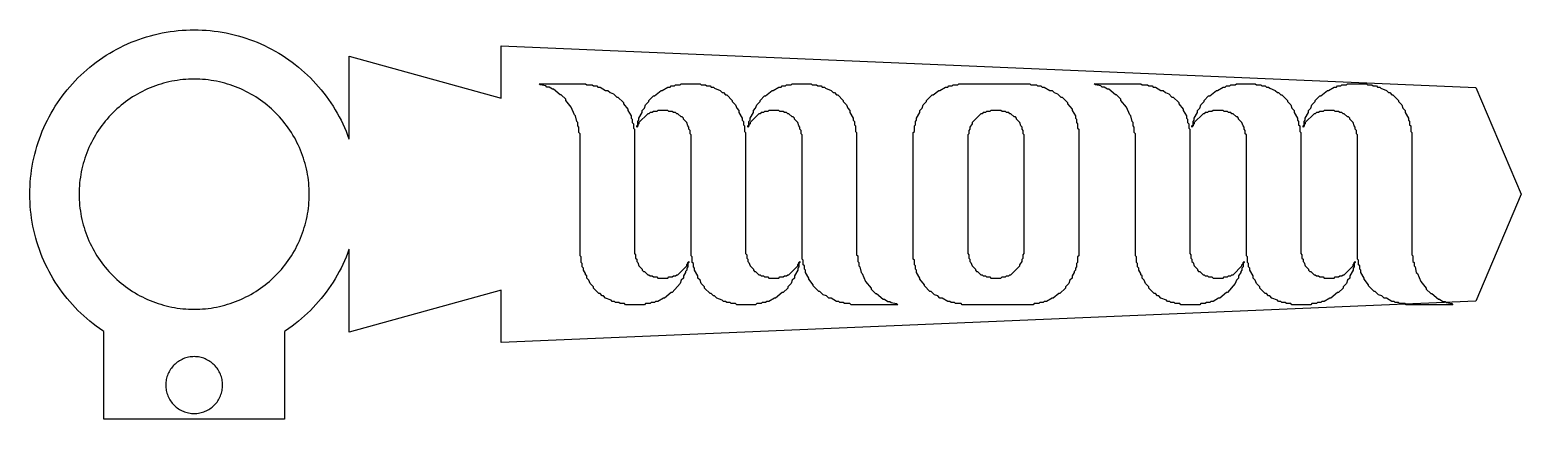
# Model space of a CAD drawing. Header units: millimetres. Extents: x -8.7 to 70, y -11.9 to 8.7.
import ezdxf

# ---------------------------------------------------------------- set-up
doc = ezdxf.new("R2010")
doc.units = ezdxf.units.MM
doc.layers.add('BLADE', color=7, linetype='Continuous')
doc.layers.add('NAME', color=1, linetype='Continuous')

msp = doc.modelspace()

# ---------------------------------------------------------------- linework, layer by layer
at = {"layer": 'BLADE'}
for points in [[(-4.82, -7.213), (-4.995, -7.093), (-5.168, -6.968), (-5.337, -6.839), (-5.503, -6.706), (-5.666, -6.569), (-5.826, -6.428), (-5.982, -6.283), (-6.134, -6.134), (-6.283, -5.982), (-6.428, -5.826), (-6.569, -5.666), (-6.706, -5.503), (-6.839, -5.337), (-6.968, -5.168), (-7.093, -4.995), (-7.213, -4.82), (-7.329, -4.641), (-7.441, -4.46), (-7.548, -4.276), (-7.651, -4.089), (-7.749, -3.9), (-7.842, -3.709), (-7.931, -3.515), (-8.015, -3.32), (-8.094, -3.122), (-8.168, -2.923), (-8.237, -2.721), (-8.301, -2.518), (-8.361, -2.314), (-8.415, -2.108), (-8.464, -1.901), (-8.508, -1.692), (-8.547, -1.483), (-8.581, -1.273), (-8.61, -1.062), (-8.633, -0.85), (-8.651, -0.638), (-8.665, -0.426), (-8.672, -0.213), (-8.675, 0), (-8.672, 0.213), (-8.665, 0.426), (-8.651, 0.638), (-8.633, 0.85), (-8.61, 1.062), (-8.581, 1.273), (-8.547, 1.483), (-8.508, 1.692), (-8.464, 1.901), (-8.415, 2.108), (-8.361, 2.314), (-8.301, 2.518), (-8.237, 2.721), (-8.168, 2.923), (-8.094, 3.122), (-8.015, 3.32), (-7.931, 3.515), (-7.842, 3.709), (-7.749, 3.9), (-7.651, 4.089), (-7.548, 4.276), (-7.441, 4.46), (-7.329, 4.641), (-7.213, 4.82), (-7.093, 4.995), (-6.968, 5.168), (-6.839, 5.337), (-6.706, 5.503), (-6.569, 5.666), (-6.428, 5.826), (-6.283, 5.982), (-6.134, 6.134), (-5.982, 6.283), (-5.826, 6.428), (-5.666, 6.569), (-5.503, 6.706), (-5.337, 6.839), (-5.168, 6.968), (-4.995, 7.093), (-4.82, 7.213), (-4.641, 7.329), (-4.46, 7.441), (-4.276, 7.548), (-4.089, 7.651), (-3.9, 7.749), (-3.709, 7.842), (-3.515, 7.931), (-3.32, 8.015), (-3.122, 8.094), (-2.923, 8.168), (-2.721, 8.237), (-2.518, 8.301), (-2.314, 8.361), (-2.108, 8.415), (-1.901, 8.464), (-1.692, 8.508), (-1.483, 8.547), (-1.273, 8.581), (-1.062, 8.61), (-0.85, 8.633), (-0.638, 8.651), (-0.426, 8.665), (-0.213, 8.672), (0, 8.675), (0.213, 8.672), (0.426, 8.665), (0.638, 8.651), (0.85, 8.633), (1.062, 8.61), (1.273, 8.581), (1.483, 8.547), (1.692, 8.508), (1.901, 8.464), (2.108, 8.415), (2.314, 8.361), (2.518, 8.301), (2.721, 8.237), (2.923, 8.168), (3.122, 8.094), (3.32, 8.015), (3.515, 7.931), (3.709, 7.842), (3.9, 7.749), (4.089, 7.651), (4.276, 7.548), (4.46, 7.441), (4.641, 7.329), (4.82, 7.213), (4.995, 7.093), (5.168, 6.968), (5.337, 6.839), (5.503, 6.706), (5.666, 6.569), (5.826, 6.428), (5.982, 6.283), (6.134, 6.134), (6.283, 5.982), (6.428, 5.826), (6.569, 5.666), (6.706, 5.503), (6.839, 5.337), (6.968, 5.168), (7.093, 4.995), (7.213, 4.82), (7.329, 4.641), (7.441, 4.46), (7.548, 4.276), (7.651, 4.089), (7.749, 3.9), (7.842, 3.709), (7.931, 3.515), (8.015, 3.32), (8.094, 3.122), (8.168, 2.923), (8.175, 2.902), (8.175, 7.287), (16.2, 5.065), (16.2, 7.832), (67.639, 5.639), (70.039, 0), (67.639, -5.639), (16.2, -7.832), (16.2, -5.065), (8.175, -7.287), (8.175, -2.902), (8.168, -2.923), (8.094, -3.122), (8.015, -3.32), (7.931, -3.515), (7.842, -3.709), (7.749, -3.9), (7.651, -4.089), (7.548, -4.276), (7.441, -4.46), (7.329, -4.641), (7.213, -4.82), (7.093, -4.995), (6.968, -5.168), (6.839, -5.337), (6.706, -5.503), (6.569, -5.666), (6.428, -5.826), (6.283, -5.982), (6.134, -6.134), (5.982, -6.283), (5.826, -6.428), (5.666, -6.569), (5.503, -6.706), (5.337, -6.839), (5.168, -6.968), (4.995, -7.093), (4.82, -7.213), (4.771, -7.244), (4.771, -11.875), (-4.771, -11.875), (-4.771, -7.244), (-4.82, -7.213)], [(6.068, 0.298), (6.059, 0.447), (6.046, 0.595), (6.029, 0.744), (6.009, 0.891), (5.986, 1.039), (5.958, 1.185), (5.927, 1.331), (5.893, 1.476), (5.855, 1.62), (5.813, 1.763), (5.768, 1.906), (5.72, 2.047), (5.668, 2.186), (5.613, 2.325), (5.554, 2.462), (5.492, 2.597), (5.426, 2.731), (5.358, 2.864), (5.286, 2.994), (5.211, 3.123), (5.132, 3.25), (5.051, 3.375), (4.967, 3.498), (4.879, 3.619), (4.789, 3.738), (4.696, 3.854), (4.6, 3.968), (4.501, 4.08), (4.4, 4.189), (4.296, 4.296), (4.189, 4.4), (4.08, 4.501), (3.968, 4.6), (3.854, 4.696), (3.738, 4.789), (3.619, 4.879), (3.498, 4.967), (3.375, 5.051), (3.25, 5.132), (3.123, 5.211), (2.994, 5.286), (2.864, 5.358), (2.731, 5.426), (2.597, 5.492), (2.462, 5.554), (2.325, 5.613), (2.186, 5.668), (2.047, 5.72), (1.906, 5.768), (1.763, 5.813), (1.62, 5.855), (1.476, 5.893), (1.331, 5.927), (1.185, 5.958), (1.039, 5.986), (0.891, 6.009), (0.744, 6.029), (0.595, 6.046), (0.447, 6.059), (0.298, 6.068), (0.149, 6.073), (0, 6.075), (-0.149, 6.073), (-0.298, 6.068), (-0.447, 6.059), (-0.595, 6.046), (-0.744, 6.029), (-0.891, 6.009), (-1.039, 5.986), (-1.185, 5.958), (-1.331, 5.927), (-1.476, 5.893), (-1.62, 5.855), (-1.763, 5.813), (-1.906, 5.768), (-2.047, 5.72), (-2.186, 5.668), (-2.325, 5.613), (-2.462, 5.554), (-2.597, 5.492), (-2.731, 5.426), (-2.864, 5.358), (-2.994, 5.286), (-3.123, 5.211), (-3.25, 5.132), (-3.375, 5.051), (-3.498, 4.967), (-3.619, 4.879), (-3.738, 4.789), (-3.854, 4.696), (-3.968, 4.6), (-4.08, 4.501), (-4.189, 4.4), (-4.296, 4.296), (-4.4, 4.189), (-4.501, 4.08), (-4.6, 3.968), (-4.696, 3.854), (-4.789, 3.738), (-4.879, 3.619), (-4.967, 3.498), (-5.051, 3.375), (-5.132, 3.25), (-5.211, 3.123), (-5.286, 2.994), (-5.358, 2.864), (-5.426, 2.731), (-5.492, 2.597), (-5.554, 2.462), (-5.613, 2.325), (-5.668, 2.186), (-5.72, 2.047), (-5.768, 1.906), (-5.813, 1.763), (-5.855, 1.62), (-5.893, 1.476), (-5.927, 1.331), (-5.958, 1.185), (-5.986, 1.039), (-6.009, 0.891), (-6.029, 0.744), (-6.046, 0.595), (-6.059, 0.447), (-6.068, 0.298), (-6.073, 0.149), (-6.075, 0), (-6.073, -0.149), (-6.068, -0.298), (-6.059, -0.447), (-6.046, -0.595), (-6.029, -0.744), (-6.009, -0.891), (-5.986, -1.039), (-5.958, -1.185), (-5.927, -1.331), (-5.893, -1.476), (-5.855, -1.62), (-5.813, -1.763), (-5.768, -1.906), (-5.72, -2.047), (-5.668, -2.186), (-5.613, -2.325), (-5.554, -2.462), (-5.492, -2.597), (-5.426, -2.731), (-5.358, -2.864), (-5.286, -2.994), (-5.211, -3.123), (-5.132, -3.25), (-5.051, -3.375), (-4.967, -3.498), (-4.879, -3.619), (-4.789, -3.738), (-4.696, -3.854), (-4.6, -3.968), (-4.501, -4.08), (-4.4, -4.189), (-4.296, -4.296), (-4.189, -4.4), (-4.08, -4.501), (-3.968, -4.6), (-3.854, -4.696), (-3.738, -4.789), (-3.619, -4.879), (-3.498, -4.967), (-3.375, -5.051), (-3.25, -5.132), (-3.123, -5.211), (-2.994, -5.286), (-2.864, -5.358), (-2.731, -5.426), (-2.597, -5.492), (-2.462, -5.554), (-2.325, -5.613), (-2.186, -5.668), (-2.047, -5.72), (-1.906, -5.768), (-1.763, -5.813), (-1.62, -5.855), (-1.476, -5.893), (-1.331, -5.927), (-1.185, -5.958), (-1.039, -5.986), (-0.891, -6.009), (-0.744, -6.029), (-0.595, -6.046), (-0.447, -6.059), (-0.298, -6.068), (-0.149, -6.073), (0, -6.075), (0.149, -6.073), (0.298, -6.068), (0.447, -6.059), (0.595, -6.046), (0.744, -6.029), (0.891, -6.009), (1.039, -5.986), (1.185, -5.958), (1.331, -5.927), (1.476, -5.893), (1.62, -5.855), (1.763, -5.813), (1.906, -5.768), (2.047, -5.72), (2.186, -5.668), (2.325, -5.613), (2.462, -5.554), (2.597, -5.492), (2.731, -5.426), (2.864, -5.358), (2.994, -5.286), (3.123, -5.211), (3.25, -5.132), (3.375, -5.051), (3.498, -4.967), (3.619, -4.879), (3.738, -4.789), (3.854, -4.696), (3.968, -4.6), (4.08, -4.501), (4.189, -4.4), (4.296, -4.296), (4.4, -4.189), (4.501, -4.08), (4.6, -3.968), (4.696, -3.854), (4.789, -3.738), (4.879, -3.619), (4.967, -3.498), (5.051, -3.375), (5.132, -3.25), (5.211, -3.123), (5.286, -2.994), (5.358, -2.864), (5.426, -2.731), (5.492, -2.597), (5.554, -2.462), (5.613, -2.325), (5.668, -2.186), (5.72, -2.047), (5.768, -1.906), (5.813, -1.763), (5.855, -1.62), (5.893, -1.476), (5.927, -1.331), (5.958, -1.185), (5.986, -1.039), (6.009, -0.891), (6.029, -0.744), (6.046, -0.595), (6.059, -0.447), (6.068, -0.298), (6.073, -0.149), (6.075, 0), (6.073, 0.149), (6.068, 0.298)], [(1.498, -10.001), (1.493, -9.928), (1.484, -9.855), (1.471, -9.782), (1.455, -9.711), (1.435, -9.64), (1.412, -9.57), (1.386, -9.501), (1.356, -9.434), (1.323, -9.368), (1.287, -9.304), (1.247, -9.242), (1.205, -9.181), (1.16, -9.123), (1.111, -9.068), (1.061, -9.014), (1.007, -8.964), (0.952, -8.915), (0.894, -8.87), (0.833, -8.828), (0.771, -8.788), (0.707, -8.752), (0.641, -8.719), (0.574, -8.689), (0.505, -8.663), (0.435, -8.64), (0.364, -8.62), (0.293, -8.604), (0.22, -8.591), (0.147, -8.582), (0.074, -8.577), (0, -8.575), (-0.074, -8.577), (-0.147, -8.582), (-0.22, -8.591), (-0.293, -8.604), (-0.364, -8.62), (-0.435, -8.64), (-0.505, -8.663), (-0.574, -8.689), (-0.641, -8.719), (-0.707, -8.752), (-0.771, -8.788), (-0.833, -8.828), (-0.894, -8.87), (-0.952, -8.915), (-1.007, -8.964), (-1.061, -9.014), (-1.111, -9.068), (-1.16, -9.123), (-1.205, -9.181), (-1.247, -9.242), (-1.287, -9.304), (-1.323, -9.368), (-1.356, -9.434), (-1.386, -9.501), (-1.412, -9.57), (-1.435, -9.64), (-1.455, -9.711), (-1.471, -9.782), (-1.484, -9.855), (-1.493, -9.928), (-1.498, -10.001), (-1.5, -10.075), (-1.498, -10.149), (-1.493, -10.222), (-1.484, -10.295), (-1.471, -10.368), (-1.455, -10.439), (-1.435, -10.51), (-1.412, -10.58), (-1.386, -10.649), (-1.356, -10.716), (-1.323, -10.782), (-1.287, -10.846), (-1.247, -10.908), (-1.205, -10.969), (-1.16, -11.027), (-1.111, -11.082), (-1.061, -11.136), (-1.007, -11.186), (-0.952, -11.235), (-0.894, -11.28), (-0.833, -11.322), (-0.771, -11.362), (-0.707, -11.398), (-0.641, -11.431), (-0.574, -11.461), (-0.505, -11.487), (-0.435, -11.51), (-0.364, -11.53), (-0.293, -11.546), (-0.22, -11.559), (-0.147, -11.568), (-0.074, -11.573), (0, -11.575), (0.074, -11.573), (0.147, -11.568), (0.22, -11.559), (0.293, -11.546), (0.364, -11.53), (0.435, -11.51), (0.505, -11.487), (0.574, -11.461), (0.641, -11.431), (0.707, -11.398), (0.771, -11.362), (0.833, -11.322), (0.894, -11.28), (0.952, -11.235), (1.007, -11.186), (1.061, -11.136), (1.111, -11.082), (1.16, -11.027), (1.205, -10.969), (1.247, -10.908), (1.287, -10.846), (1.323, -10.782), (1.356, -10.716), (1.386, -10.649), (1.412, -10.58), (1.435, -10.51), (1.455, -10.439), (1.471, -10.368), (1.484, -10.295), (1.493, -10.222), (1.498, -10.149), (1.5, -10.075), (1.498, -10.001)]]:
    msp.add_lwpolyline(points, close=True, dxfattribs=at)
at = {"layer": 'NAME'}
for points in [[(18.2, 5.832), (20.662, 5.832), (20.72, 5.773), (21.013, 5.773), (21.072, 5.715), (21.248, 5.715), (21.306, 5.656), (21.424, 5.656), (21.717, 5.48), (21.834, 5.48), (21.951, 5.363), (22.127, 5.304), (22.303, 5.129), (22.362, 5.129), (22.655, 4.836), (22.655, 4.777), (22.889, 4.484), (22.889, 4.425), (23.065, 4.132), (23.065, 4.015), (23.123, 3.956), (23.123, 3.781), (23.182, 3.722), (23.182, 3.487), (23.241, 3.429), (23.241, -3.136), (23.299, -3.194), (23.299, -3.37), (23.358, -3.429), (23.358, -3.546), (23.417, -3.605), (23.475, -3.781), (23.651, -3.956), (23.651, -4.015), (23.71, -4.074), (23.768, -4.074), (23.944, -4.249), (24.003, -4.249), (24.061, -4.308), (24.179, -4.308), (24.237, -4.367), (24.413, -4.367), (24.472, -4.425), (24.999, -4.425), (25.058, -4.367), (25.234, -4.367), (25.292, -4.308), (25.409, -4.308), (25.468, -4.249), (25.527, -4.249), (25.996, -3.781), (25.996, -3.722), (26.054, -3.663), (26.054, -3.839), (25.996, -3.898), (25.996, -4.015), (25.937, -4.074), (25.937, -4.132), (25.82, -4.308), (25.82, -4.425), (25.702, -4.543), (25.644, -4.718), (25.234, -5.187), (25.175, -5.187), (24.823, -5.48), (24.765, -5.48), (24.472, -5.656), (24.354, -5.656), (24.296, -5.715), (24.12, -5.715), (24.061, -5.773), (23.827, -5.773), (23.768, -5.832), (22.772, -5.832), (22.713, -5.773), (22.479, -5.773), (22.42, -5.715), (22.244, -5.715), (22.186, -5.656), (22.068, -5.656), (22.01, -5.598), (21.717, -5.48), (21.6, -5.363), (21.541, -5.363), (21.424, -5.246), (21.365, -5.246), (21.072, -4.953), (21.072, -4.894), (20.896, -4.718), (20.838, -4.543), (20.72, -4.425), (20.72, -4.308), (20.662, -4.249), (20.662, -4.191), (20.545, -4.015), (20.545, -3.898), (20.486, -3.839), (20.486, -3.663), (20.427, -3.605), (20.427, -3.312), (20.369, -3.253), (20.369, 3.194), (20.31, 3.253), (20.31, 3.546), (20.251, 3.605), (20.251, 3.781), (20.193, 3.839), (20.134, 4.132), (20.076, 4.191), (19.9, 4.601), (19.607, 4.953), (19.607, 5.011), (19.372, 5.246), (19.314, 5.246), (18.962, 5.539), (18.903, 5.539), (18.728, 5.656), (18.61, 5.656), (18.552, 5.715), (18.259, 5.773), (18.2, 5.832)], [(23.475, 3.898), (23.475, 4.015), (23.651, 4.308), (23.651, 4.425), (23.768, 4.543), (23.827, 4.718), (24.003, 4.894), (24.003, 4.953), (24.237, 5.187), (24.296, 5.187), (24.647, 5.48), (24.706, 5.48), (24.999, 5.656), (25.116, 5.656), (25.175, 5.715), (25.351, 5.715), (25.409, 5.773), (25.644, 5.773), (25.702, 5.832), (26.699, 5.832), (26.757, 5.773), (26.992, 5.773), (27.051, 5.715), (27.226, 5.715), (27.285, 5.656), (27.402, 5.656), (27.461, 5.598), (27.754, 5.48), (27.871, 5.363), (27.93, 5.363), (28.047, 5.246), (28.106, 5.246), (28.399, 4.953), (28.399, 4.894), (28.575, 4.718), (28.633, 4.543), (28.75, 4.425), (28.75, 4.308), (28.926, 4.015), (28.926, 3.898), (28.985, 3.839), (28.985, 3.663), (29.043, 3.605), (29.043, 3.312), (29.102, 3.253), (29.102, -3.136), (29.161, -3.194), (29.161, -3.37), (29.219, -3.429), (29.219, -3.546), (29.278, -3.605), (29.336, -3.781), (29.512, -3.956), (29.512, -4.015), (29.571, -4.074), (29.63, -4.074), (29.805, -4.249), (29.864, -4.249), (29.923, -4.308), (30.04, -4.308), (30.098, -4.367), (30.274, -4.367), (30.333, -4.425), (30.86, -4.425), (30.919, -4.367), (31.095, -4.367), (31.153, -4.308), (31.271, -4.308), (31.329, -4.249), (31.388, -4.249), (31.857, -3.781), (31.857, -3.722), (31.915, -3.663), (31.915, -3.839), (31.857, -3.898), (31.857, -4.015), (31.681, -4.308), (31.681, -4.425), (31.564, -4.543), (31.505, -4.718), (31.329, -4.894), (31.329, -4.953), (31.095, -5.187), (31.036, -5.187), (30.685, -5.48), (30.626, -5.48), (30.333, -5.656), (30.216, -5.656), (30.157, -5.715), (29.981, -5.715), (29.923, -5.773), (29.688, -5.773), (29.63, -5.832), (28.633, -5.832), (28.575, -5.773), (28.34, -5.773), (28.281, -5.715), (28.106, -5.715), (28.047, -5.656), (27.93, -5.656), (27.871, -5.598), (27.578, -5.48), (27.461, -5.363), (27.402, -5.363), (27.285, -5.246), (27.226, -5.246), (26.933, -4.953), (26.933, -4.894), (26.757, -4.718), (26.699, -4.543), (26.582, -4.425), (26.582, -4.308), (26.406, -4.015), (26.406, -3.898), (26.347, -3.839), (26.347, -3.663), (26.289, -3.605), (26.289, -3.312), (26.23, -3.253), (26.23, 3.136), (26.171, 3.194), (26.171, 3.37), (26.113, 3.429), (26.113, 3.546), (26.054, 3.605), (25.996, 3.781), (25.82, 3.956), (25.82, 4.015), (25.761, 4.074), (25.702, 4.074), (25.527, 4.249), (25.468, 4.249), (25.409, 4.308), (25.292, 4.308), (25.234, 4.367), (25.058, 4.367), (24.999, 4.425), (24.472, 4.425), (24.413, 4.367), (24.237, 4.367), (24.179, 4.308), (24.061, 4.308), (24.003, 4.249), (23.944, 4.249), (23.475, 3.781), (23.475, 3.722), (23.417, 3.663), (23.417, 3.839), (23.475, 3.898)], [(29.336, 3.898), (29.336, 4.015), (29.512, 4.308), (29.512, 4.425), (29.63, 4.543), (29.688, 4.718), (29.864, 4.894), (29.864, 4.953), (30.098, 5.187), (30.157, 5.187), (30.509, 5.48), (30.567, 5.48), (30.86, 5.656), (30.978, 5.656), (31.036, 5.715), (31.212, 5.715), (31.271, 5.773), (31.505, 5.773), (31.564, 5.832), (32.56, 5.832), (32.619, 5.773), (32.853, 5.773), (32.912, 5.715), (33.088, 5.715), (33.146, 5.656), (33.264, 5.656), (33.322, 5.598), (33.615, 5.48), (33.732, 5.363), (33.791, 5.363), (33.908, 5.246), (33.967, 5.246), (34.26, 4.953), (34.26, 4.894), (34.436, 4.718), (34.494, 4.543), (34.612, 4.425), (34.612, 4.308), (34.787, 4.015), (34.787, 3.898), (34.846, 3.839), (34.846, 3.663), (34.905, 3.605), (34.905, 3.312), (34.963, 3.253), (34.963, -3.194), (35.022, -3.253), (35.022, -3.546), (35.081, -3.605), (35.081, -3.781), (35.139, -3.839), (35.198, -4.132), (35.256, -4.191), (35.432, -4.601), (35.725, -4.953), (35.725, -5.011), (35.96, -5.246), (36.018, -5.246), (36.37, -5.539), (36.429, -5.539), (36.604, -5.656), (36.722, -5.656), (36.78, -5.715), (37.073, -5.773), (37.132, -5.832), (34.67, -5.832), (34.612, -5.773), (34.319, -5.773), (34.26, -5.715), (34.084, -5.715), (34.026, -5.656), (33.908, -5.656), (33.615, -5.48), (33.498, -5.48), (33.381, -5.363), (33.205, -5.304), (33.029, -5.129), (32.97, -5.129), (32.677, -4.836), (32.677, -4.777), (32.443, -4.484), (32.443, -4.425), (32.267, -4.132), (32.267, -4.015), (32.209, -3.956), (32.209, -3.781), (32.15, -3.722), (32.15, -3.487), (32.091, -3.429), (32.091, 3.136), (32.033, 3.194), (32.033, 3.37), (31.974, 3.429), (31.974, 3.546), (31.915, 3.605), (31.857, 3.781), (31.681, 3.956), (31.681, 4.015), (31.622, 4.074), (31.564, 4.074), (31.388, 4.249), (31.329, 4.249), (31.271, 4.308), (31.153, 4.308), (31.095, 4.367), (30.919, 4.367), (30.86, 4.425), (30.333, 4.425), (30.274, 4.367), (30.098, 4.367), (30.04, 4.308), (29.923, 4.308), (29.864, 4.249), (29.805, 4.249), (29.336, 3.781), (29.336, 3.722), (29.278, 3.663), (29.278, 3.839), (29.336, 3.898)], [(40.356, 5.832), (44.107, 5.832), (44.166, 5.773), (44.459, 5.773), (44.517, 5.715), (44.693, 5.715), (44.752, 5.656), (44.869, 5.656), (45.162, 5.48), (45.279, 5.48), (45.396, 5.363), (45.572, 5.304), (45.748, 5.129), (45.807, 5.129), (46.1, 4.836), (46.1, 4.777), (46.334, 4.484), (46.334, 4.425), (46.51, 4.132), (46.51, 4.015), (46.569, 3.956), (46.569, 3.781), (46.627, 3.722), (46.627, 3.487), (46.686, 3.429), (46.686, -3.253), (46.627, -3.312), (46.627, -3.605), (46.569, -3.663), (46.569, -3.839), (46.51, -3.898), (46.51, -4.015), (46.451, -4.074), (46.451, -4.132), (46.334, -4.308), (46.334, -4.425), (46.217, -4.543), (46.158, -4.718), (45.983, -4.894), (45.983, -4.953), (45.69, -5.246), (45.631, -5.246), (45.338, -5.48), (45.279, -5.48), (44.986, -5.656), (44.869, -5.656), (44.81, -5.715), (44.634, -5.715), (44.576, -5.773), (44.341, -5.773), (44.283, -5.832), (40.532, -5.832), (40.473, -5.773), (40.18, -5.773), (40.121, -5.715), (39.945, -5.715), (39.887, -5.656), (39.77, -5.656), (39.477, -5.48), (39.359, -5.48), (39.242, -5.363), (39.066, -5.304), (38.89, -5.129), (38.832, -5.129), (38.539, -4.836), (38.539, -4.777), (38.304, -4.484), (38.304, -4.425), (38.128, -4.132), (38.128, -4.015), (38.07, -3.956), (38.07, -3.781), (38.011, -3.722), (38.011, -3.487), (37.953, -3.429), (37.953, 3.253), (38.011, 3.312), (38.011, 3.605), (38.07, 3.663), (38.07, 3.839), (38.128, 3.898), (38.128, 4.015), (38.304, 4.308), (38.304, 4.425), (38.421, 4.543), (38.48, 4.718), (38.656, 4.894), (38.656, 4.953), (38.949, 5.246), (39.008, 5.246), (39.301, 5.48), (39.359, 5.48), (39.652, 5.656), (39.77, 5.656), (39.828, 5.715), (40.004, 5.715), (40.063, 5.773), (40.297, 5.773), (40.356, 5.832)], [(47.507, 5.832), (49.968, 5.832), (50.027, 5.773), (50.32, 5.773), (50.379, 5.715), (50.554, 5.715), (50.613, 5.656), (50.73, 5.656), (51.023, 5.48), (51.141, 5.48), (51.258, 5.363), (51.434, 5.304), (51.609, 5.129), (51.668, 5.129), (51.961, 4.836), (51.961, 4.777), (52.196, 4.484), (52.196, 4.425), (52.371, 4.132), (52.371, 4.015), (52.43, 3.956), (52.43, 3.781), (52.489, 3.722), (52.489, 3.487), (52.547, 3.429), (52.547, -3.136), (52.606, -3.194), (52.606, -3.37), (52.664, -3.429), (52.664, -3.546), (52.723, -3.605), (52.782, -3.781), (52.958, -3.956), (52.958, -4.015), (53.016, -4.074), (53.075, -4.074), (53.251, -4.249), (53.309, -4.249), (53.368, -4.308), (53.485, -4.308), (53.544, -4.367), (53.719, -4.367), (53.778, -4.425), (54.306, -4.425), (54.364, -4.367), (54.54, -4.367), (54.599, -4.308), (54.716, -4.308), (54.775, -4.249), (54.833, -4.249), (55.302, -3.781), (55.302, -3.722), (55.361, -3.663), (55.361, -3.839), (55.302, -3.898), (55.302, -4.015), (55.243, -4.074), (55.243, -4.132), (55.126, -4.308), (55.126, -4.425), (55.009, -4.543), (54.95, -4.718), (54.54, -5.187), (54.481, -5.187), (54.13, -5.48), (54.071, -5.48), (53.778, -5.656), (53.661, -5.656), (53.602, -5.715), (53.426, -5.715), (53.368, -5.773), (53.133, -5.773), (53.075, -5.832), (52.078, -5.832), (52.02, -5.773), (51.785, -5.773), (51.727, -5.715), (51.551, -5.715), (51.492, -5.656), (51.375, -5.656), (51.316, -5.598), (51.023, -5.48), (50.906, -5.363), (50.847, -5.363), (50.73, -5.246), (50.672, -5.246), (50.379, -4.953), (50.379, -4.894), (50.203, -4.718), (50.144, -4.543), (50.027, -4.425), (50.027, -4.308), (49.968, -4.249), (49.968, -4.191), (49.851, -4.015), (49.851, -3.898), (49.792, -3.839), (49.792, -3.663), (49.734, -3.605), (49.734, -3.312), (49.675, -3.253), (49.675, 3.194), (49.617, 3.253), (49.617, 3.546), (49.558, 3.605), (49.558, 3.781), (49.499, 3.839), (49.441, 4.132), (49.382, 4.191), (49.206, 4.601), (48.913, 4.953), (48.913, 5.011), (48.679, 5.246), (48.62, 5.246), (48.268, 5.539), (48.21, 5.539), (48.034, 5.656), (47.917, 5.656), (47.858, 5.715), (47.565, 5.773), (47.507, 5.832)], [(52.782, 3.898), (52.782, 4.015), (52.958, 4.308), (52.958, 4.425), (53.075, 4.543), (53.133, 4.718), (53.309, 4.894), (53.309, 4.953), (53.544, 5.187), (53.602, 5.187), (53.954, 5.48), (54.013, 5.48), (54.306, 5.656), (54.423, 5.656), (54.481, 5.715), (54.657, 5.715), (54.716, 5.773), (54.95, 5.773), (55.009, 5.832), (56.005, 5.832), (56.064, 5.773), (56.298, 5.773), (56.357, 5.715), (56.533, 5.715), (56.592, 5.656), (56.709, 5.656), (56.767, 5.598), (57.06, 5.48), (57.178, 5.363), (57.236, 5.363), (57.353, 5.246), (57.412, 5.246), (57.705, 4.953), (57.705, 4.894), (57.881, 4.718), (57.94, 4.543), (58.057, 4.425), (58.057, 4.308), (58.233, 4.015), (58.233, 3.898), (58.291, 3.839), (58.291, 3.663), (58.35, 3.605), (58.35, 3.312), (58.409, 3.253), (58.409, -3.136), (58.467, -3.194), (58.467, -3.37), (58.526, -3.429), (58.526, -3.546), (58.584, -3.605), (58.643, -3.781), (58.819, -3.956), (58.819, -4.015), (58.877, -4.074), (58.936, -4.074), (59.112, -4.249), (59.17, -4.249), (59.229, -4.308), (59.346, -4.308), (59.405, -4.367), (59.581, -4.367), (59.639, -4.425), (60.167, -4.425), (60.226, -4.367), (60.401, -4.367), (60.46, -4.308), (60.577, -4.308), (60.636, -4.249), (60.694, -4.249), (61.163, -3.781), (61.163, -3.722), (61.222, -3.663), (61.222, -3.839), (61.163, -3.898), (61.163, -4.015), (60.987, -4.308), (60.987, -4.425), (60.87, -4.543), (60.812, -4.718), (60.636, -4.894), (60.636, -4.953), (60.401, -5.187), (60.343, -5.187), (59.991, -5.48), (59.932, -5.48), (59.639, -5.656), (59.522, -5.656), (59.464, -5.715), (59.288, -5.715), (59.229, -5.773), (58.995, -5.773), (58.936, -5.832), (57.94, -5.832), (57.881, -5.773), (57.647, -5.773), (57.588, -5.715), (57.412, -5.715), (57.353, -5.656), (57.236, -5.656), (57.178, -5.598), (56.885, -5.48), (56.767, -5.363), (56.709, -5.363), (56.592, -5.246), (56.533, -5.246), (56.24, -4.953), (56.24, -4.894), (56.064, -4.718), (56.005, -4.543), (55.888, -4.425), (55.888, -4.308), (55.712, -4.015), (55.712, -3.898), (55.654, -3.839), (55.654, -3.663), (55.595, -3.605), (55.595, -3.312), (55.536, -3.253), (55.536, 3.136), (55.478, 3.194), (55.478, 3.37), (55.419, 3.429), (55.419, 3.546), (55.361, 3.605), (55.302, 3.781), (55.126, 3.956), (55.126, 4.015), (55.068, 4.074), (55.009, 4.074), (54.833, 4.249), (54.775, 4.249), (54.716, 4.308), (54.599, 4.308), (54.54, 4.367), (54.364, 4.367), (54.306, 4.425), (53.778, 4.425), (53.719, 4.367), (53.544, 4.367), (53.485, 4.308), (53.368, 4.308), (53.309, 4.249), (53.251, 4.249), (52.782, 3.781), (52.782, 3.722), (52.723, 3.663), (52.723, 3.839), (52.782, 3.898)], [(58.643, 3.898), (58.643, 4.015), (58.819, 4.308), (58.819, 4.425), (58.936, 4.543), (58.995, 4.718), (59.17, 4.894), (59.17, 4.953), (59.405, 5.187), (59.464, 5.187), (59.815, 5.48), (59.874, 5.48), (60.167, 5.656), (60.284, 5.656), (60.343, 5.715), (60.519, 5.715), (60.577, 5.773), (60.812, 5.773), (60.87, 5.832), (61.867, 5.832), (61.925, 5.773), (62.16, 5.773), (62.218, 5.715), (62.394, 5.715), (62.453, 5.656), (62.57, 5.656), (62.629, 5.598), (62.922, 5.48), (63.039, 5.363), (63.098, 5.363), (63.215, 5.246), (63.273, 5.246), (63.566, 4.953), (63.566, 4.894), (63.742, 4.718), (63.801, 4.543), (63.918, 4.425), (63.918, 4.308), (64.094, 4.015), (64.094, 3.898), (64.153, 3.839), (64.153, 3.663), (64.211, 3.605), (64.211, 3.312), (64.27, 3.253), (64.27, -3.194), (64.328, -3.253), (64.328, -3.546), (64.387, -3.605), (64.387, -3.781), (64.446, -3.839), (64.504, -4.132), (64.563, -4.191), (64.739, -4.601), (65.032, -4.953), (65.032, -5.011), (65.266, -5.246), (65.325, -5.246), (65.677, -5.539), (65.735, -5.539), (65.911, -5.656), (66.028, -5.656), (66.087, -5.715), (66.38, -5.773), (66.439, -5.832), (63.977, -5.832), (63.918, -5.773), (63.625, -5.773), (63.566, -5.715), (63.391, -5.715), (63.332, -5.656), (63.215, -5.656), (62.922, -5.48), (62.804, -5.48), (62.687, -5.363), (62.511, -5.304), (62.336, -5.129), (62.277, -5.129), (61.984, -4.836), (61.984, -4.777), (61.749, -4.484), (61.749, -4.425), (61.574, -4.132), (61.574, -4.015), (61.515, -3.956), (61.515, -3.781), (61.456, -3.722), (61.456, -3.487), (61.398, -3.429), (61.398, 3.136), (61.339, 3.194), (61.339, 3.37), (61.281, 3.429), (61.281, 3.546), (61.222, 3.605), (61.163, 3.781), (60.987, 3.956), (60.987, 4.015), (60.929, 4.074), (60.87, 4.074), (60.694, 4.249), (60.636, 4.249), (60.577, 4.308), (60.46, 4.308), (60.401, 4.367), (60.226, 4.367), (60.167, 4.425), (59.639, 4.425), (59.581, 4.367), (59.405, 4.367), (59.346, 4.308), (59.229, 4.308), (59.17, 4.249), (59.112, 4.249), (58.643, 3.781), (58.643, 3.722), (58.584, 3.663), (58.584, 3.839), (58.643, 3.898)], [(41.762, 4.308), (41.645, 4.308), (41.587, 4.249), (41.528, 4.249), (41.059, 3.781), (41.059, 3.722), (40.942, 3.546), (40.942, 3.429), (40.883, 3.37), (40.883, 3.194), (40.825, 3.136), (40.825, -3.136), (40.883, -3.194), (40.883, -3.37), (40.942, -3.429), (40.942, -3.546), (41, -3.605), (41.059, -3.781), (41.235, -3.956), (41.235, -4.015), (41.294, -4.074), (41.352, -4.074), (41.528, -4.249), (41.587, -4.249), (41.645, -4.308), (41.762, -4.308), (41.821, -4.367), (41.997, -4.367), (42.055, -4.425), (42.583, -4.425), (42.642, -4.367), (42.817, -4.367), (42.876, -4.308), (42.993, -4.308), (43.052, -4.249), (43.111, -4.249), (43.579, -3.781), (43.579, -3.722), (43.697, -3.546), (43.697, -3.429), (43.755, -3.37), (43.755, -3.194), (43.814, -3.136), (43.814, 3.136), (43.755, 3.194), (43.755, 3.37), (43.697, 3.429), (43.697, 3.546), (43.638, 3.605), (43.579, 3.781), (43.404, 3.956), (43.404, 4.015), (43.345, 4.074), (43.286, 4.074), (43.111, 4.249), (43.052, 4.249), (42.993, 4.308), (42.876, 4.308), (42.817, 4.367), (42.642, 4.367), (42.583, 4.425), (42.055, 4.425), (41.997, 4.367), (41.821, 4.367), (41.762, 4.308)], [(23.358, 3.546), (23.358, 3.605), (23.417, 3.663), (23.417, 3.605), (23.358, 3.546)], [(29.219, 3.546), (29.219, 3.605), (29.278, 3.663), (29.278, 3.605), (29.219, 3.546)], [(52.664, 3.546), (52.664, 3.605), (52.723, 3.663), (52.723, 3.605), (52.664, 3.546)], [(58.526, 3.546), (58.526, 3.605), (58.584, 3.663), (58.584, 3.605), (58.526, 3.546)], [(26.113, -3.605), (26.054, -3.663), (26.054, -3.605), (26.113, -3.546), (26.113, -3.605)], [(31.915, -3.663), (31.915, -3.605), (31.974, -3.546), (31.974, -3.605), (31.915, -3.663)], [(55.361, -3.663), (55.361, -3.605), (55.419, -3.546), (55.419, -3.605), (55.361, -3.663)], [(61.222, -3.663), (61.222, -3.605), (61.281, -3.546), (61.281, -3.605), (61.222, -3.663)]]:
    msp.add_lwpolyline(points, close=True, dxfattribs=at)

doc.saveas('drawing.dxf')
